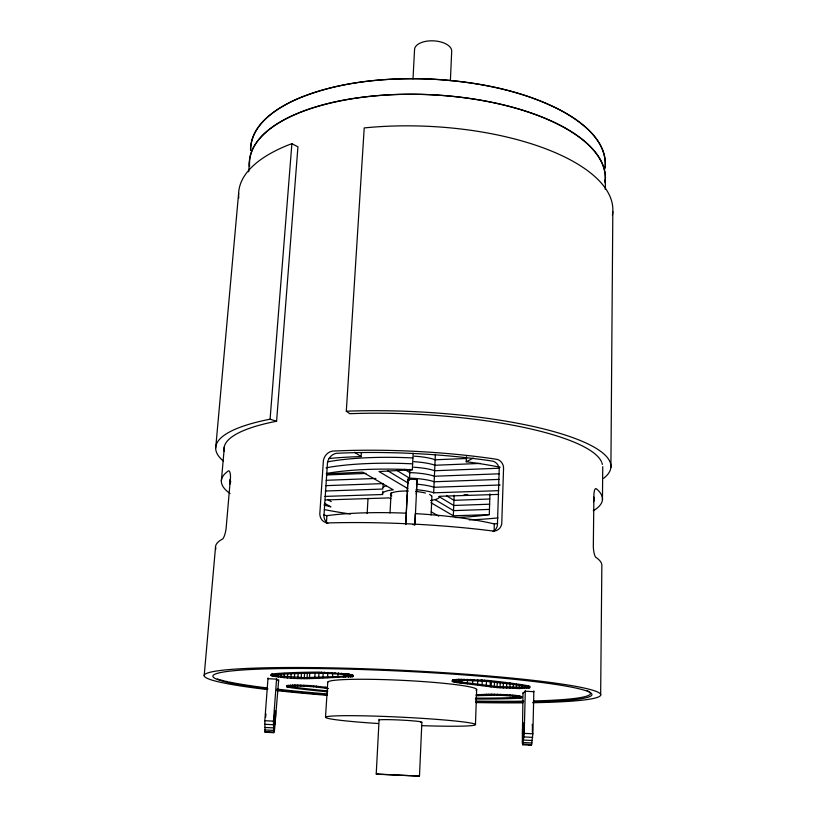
<?xml version="1.0" encoding="UTF-8"?>
<svg xmlns="http://www.w3.org/2000/svg" width="817" height="817" viewBox="0 0 817 817"><rect width="100%" height="100%" fill="white"/><g stroke="black" fill="none" stroke-linecap="round" stroke-linejoin="round"><path stroke-width="1.23" d="M610.902 467.385L612.821 211.593M600.648 695.022L601.843 565.915A193.384 31.516 2.8 0 0 596.277 557.602L595.583 557.163A11.704 3.094 87.7 0 1 593.316 546.971L593.918 494.305A8.813 2.328 87.2 0 1 596.001 488.597L596.982 489.281A190.78 39.716 2.8 0 1 593.285 510.788M602.446 499.677L602.752 466.619M605.305 189.432L605.397 179.26M278.709 679.683L274.441 730.97L273.726 732.675L265.127 732.257L264.81 720.717L268.027 677.977M273.726 732.675L273.46 721.135L276.606 678.365M523.003 692.928L522.288 743.051L522.839 744.818L531.428 745.237L532.888 733.789L533.858 690.916M524.504 688.445L524.534 687.424L529.773 686.688L526.822 685.534A145.416 10.938 2.8 0 0 487.412 680.387L458.5 679.305L452.536 680.04L452.301 681.358L456.774 682.583L497.073 687.597L519.377 688.557L529.753 687.71L526.791 686.566A145.446 10.835 2.8 0 0 487.371 681.449L464.046 680.285L452.301 681.358M525.29 690.539L524.238 733.37L522.839 744.818M526.516 688.312L526.536 687.291M528.088 688.149L528.109 687.128M528.303 686.872L528.333 685.841M529.171 687.945L529.202 686.923M529.314 687.168L529.345 686.137M529.753 687.71L529.824 686.423M475.412 699.035A145.446 10.835 2.8 0 0 517.59 698.29L521.603 697.626L515.364 696.339L515.394 695.39L506.969 694.695L491.415 694.195L476.148 694.736M516.385 688.547L516.497 684.156M517.539 696.605L517.559 695.655L515.394 695.39M519.377 688.557L519.459 685.289M519.306 698.178L519.326 697.248L521.624 696.687L517.559 695.655M519.285 696.87L519.306 695.931M520.572 698.024L520.592 696.196M521.338 697.841L521.369 696.452M521.603 697.626L521.624 696.687M522.104 688.517L522.186 685.249M506.55 688.241L506.673 683.86M515.364 696.339L506.938 695.645L506.969 694.695M509.89 688.384L510.043 682.879M509.992 695.859L510.022 694.91M512.831 696.084L512.851 695.144M513.188 688.486L513.311 684.095M476.117 695.676L497.308 695.226L497.339 694.276M500.065 687.843L500.229 682.338M506.938 695.645L500.504 695.328L500.535 694.379M503.252 688.067L503.405 682.552M503.752 695.471L503.772 694.521M488.821 695.165L488.852 694.225M494.091 531.377L494.326 523.942L497.665 523.523M490.139 686.75L490.312 681.215M491.191 686.934L491.354 681.398M491.385 695.144L491.415 694.195M494.346 687.332L494.52 681.817M494.244 695.165L494.275 694.215M497.073 687.597L497.236 682.083M481.121 680.918L481.162 679.846M482.101 685.545L482.285 679.958M482.428 695.461L482.459 694.521M455.355 517.57A114.972 23.795 2.8 0 0 489.281 514.618L489.955 493.825M484.379 681.174L484.41 680.101M484.828 695.349L484.859 694.409M486.309 686.147L486.483 680.592M486.278 695.277L486.309 694.338M486.615 695.236L486.646 694.297M472.604 684.34L472.767 679.867M474.187 680.53L474.228 679.458M475.463 724.516L476.658 689.405M477.526 684.942L477.731 679.632M478.313 695.614L478.343 694.675M467.273 680.316L467.314 679.244M467.365 683.747L467.487 680.418M470.684 680.398L470.725 679.325M456.243 680.49L456.284 679.427M456.774 682.583L456.805 681.541L452.342 680.306M500.178 467.242A148.857 31.281 2.8 0 0 473.789 462.749L466.252 461.738L466.446 456.632M458.46 680.367L458.5 679.305M460.063 683.002L460.185 679.652M461.084 680.306L461.125 679.233M461.819 683.175L461.942 679.826M464.046 680.285L464.087 679.213M452.495 681.092L452.536 680.04M452.649 681.654L452.689 680.602M453.221 680.857L453.261 679.795M453.527 681.96L453.568 680.908M454.487 680.653L454.528 679.591M454.916 682.266L454.957 681.225M489.281 514.618L453.333 515.793L454.15 495.214M405.753 524.596L407.274 493.764M379.119 719.266L376.218 774.005L379.231 774.302L419.478 776.119L421.858 722.626M431.08 515.016L431.927 495.919M450.381 80.709L451.689 51.42A18.587 9.538 2.8 0 0 433.623 40.85A18.587 9.538 2.8 0 0 414.556 49.582L413.004 78.861M498.676 490.67L433.674 492.825L435.369 454.323M407.326 492.539L407.949 479.109L417.089 479.559L414.934 524.667L412.636 524.555M414.74 525.035L415.281 513.638L418.672 513.832A115.963 20.772 2.8 0 1 494.326 523.942M405.712 524.218L407.949 479.109M409.419 480.396L409.96 469.305M407.908 488.678L378.986 471.532L412.34 469.755L413.147 453.251M390.026 513.015L391.108 492.641M324.87 496.409L382.611 494.51L382.785 491.231M383.03 486.871L383.204 483.593L325.809 485.655M367.15 513.556L368.028 498.299M416.251 494.203L417.089 479.559M353.097 676.517L347.102 674.934L347.174 673.872L318.303 672.125A145.416 10.938 2.8 0 0 273.675 673.811L271.458 674.219L271.142 675.506C297.858 681.327 326.106 677.436 353.097 676.517L352.311 674.873L347.174 673.872M329.139 458.5A148.857 31.281 2.8 0 1 353.485 456.846L361.094 456.58L361.328 452.761M348.481 677.293L348.685 673.954M349.298 675.271L349.359 674.209M350.37 677.17L350.432 676.119L353.158 675.465M351.024 675.598L351.085 674.546M351.79 676.987L351.851 675.945M352.239 675.925L352.311 674.873M352.709 676.772L352.77 675.72M352.944 676.231L353.005 675.179M347.102 674.934L341.567 674.301L341.639 673.239M343.385 677.395L343.589 674.056M344.508 674.607L344.58 673.545M345.152 677.395L345.356 674.056M271.142 675.506L273.593 674.842A145.446 10.835 2.8 0 1 318.232 673.198L331.467 673.565L331.528 672.493M332.499 677.497L332.785 673.034M341.567 674.301L334.96 673.77L335.031 672.708M337.789 677.426L338.003 674.096M338.361 674.025L338.432 672.953M322.909 677.773L323.195 673.341M324.512 673.279L324.584 672.207M328.526 688.557L325.278 688.149L325.34 687.209L310.47 685.586L294.927 684.983L286.716 685.739L287.053 686.923L291.23 687.751A145.446 10.835 2.8 0 0 327.688 691.825M327.535 677.62L327.821 673.167M327.954 673.392L328.015 672.33M325.513 717.203L327.74 682.144M601.414 461.595A189.493 43.648 2.8 0 0 362.288 413.32L349.737 413.668L346.306 411.206L364.219 127.922A187.318 75.889 2.8 0 1 612.393 215.167M325.278 688.149L313.514 686.77L313.575 685.82M314.749 678.192L315.117 672.657M326.412 523.105L326.902 515.68L323.644 514.924M316.414 687.026L316.475 686.086M318.64 677.967L319.008 672.411M320.101 687.434L320.162 686.494M321.255 673.208L321.316 672.146M306.988 678.672L307.366 673.177M286.655 686.678L292.374 685.943L307.172 686.331L307.233 685.392M309.408 678.6L309.776 673.106M313.514 686.77L310.399 686.535L310.47 685.586M297.797 678.549L298.174 673.065M297.664 685.963L297.735 685.024M300.717 686.045L300.779 685.095M301.105 678.641L301.483 673.157M304.2 678.682L304.578 673.198M303.914 686.168L303.975 685.218M287.441 686.27L287.502 685.33M287.972 687.189L288.033 686.26L286.716 685.739M288.615 686.117L288.677 685.177M289.371 687.465L289.443 686.535L288.033 686.26M290.27 686.004L290.341 685.065M290.852 678.212L291.158 673.851M292.374 685.943L292.445 685.003M294.345 678.396L294.733 672.932M294.866 685.933L294.927 684.983M281.007 677.416L281.242 674.168M284.091 677.712L284.408 673.351M286.777 686.454L286.849 685.524M287.4 677.977L287.717 673.616M287.053 686.923L287.114 685.994M271.387 675.24L271.458 674.219M271.479 675.792L271.213 674.474M272.204 675.016L272.286 673.984M272.398 676.108L272.48 675.087L271.561 674.771M273.858 676.435L273.93 675.424L272.48 675.087M275.819 676.772L275.891 675.751L273.93 675.424M278.219 677.099L278.464 673.841M224.287 451.423A189.493 43.648 2.8 0 1 273.062 421.94L276.595 421.266L297.939 146.825L291.883 143.7L288.309 145.018A187.318 75.889 2.8 0 0 238.789 197.939M223.215 460.962A197.847 45.609 2.8 0 1 266.342 419.948L270.08 419.223L291.883 143.7M204.179 675.669L215.535 547.012M221.356 480.999L224.379 446.787M248.644 171.825L249.532 161.695M215.698 448.002L238.635 193.139M605.08 167.311C607.215 141.035 582.838 122.621 562.331 111.204C522.053 89.962 476.229 81.639 431.141 79.116C386.135 77.39 339.831 81.312 297.858 98.704C276.585 108.079 250.931 124.072 250.625 150.165M265.127 732.257L269.161 732.073M523.003 693.061L525.27 691.253L533.848 691.672M466.252 461.738L473.309 458.092M326.524 515.731L332.08 515.027A115.963 20.772 2.8 0 1 402.924 513.056L406.325 513.209M350.432 676.119L304.271 677.671L275.891 675.751M519.326 697.248L517.621 697.361A145.416 10.938 2.8 0 1 475.443 698.126M376.218 774.005L419.478 776.119M326.167 473.87L362.666 472.165L393.314 489.863L390.506 490.18A28.656 5.913 2.8 0 0 382.336 493.774L382.611 494.51M466.783 458.46L435.124 459.787L433.041 459.042A28.462 6.516 2.8 0 0 414.158 456.172M480.529 463.413L434.889 465.261L432.796 464.526A28.493 6.413 2.8 0 0 413.892 461.687M326.524 474.953L365.985 473.421M499.371 468.212L434.644 470.745L432.55 470.02A28.534 6.322 2.8 0 0 413.616 467.212M464.025 494.826L467.733 494.683M326.167 480.294L375.861 478.445M499.197 473.809L434.399 476.25L432.305 475.535A28.564 6.219 2.8 0 0 413.351 472.757L409.797 472.624L404.466 469.305M499.024 479.416L434.164 481.764L432.06 481.05A28.595 6.117 2.8 0 0 413.085 478.302L409.521 478.18L396.715 470.316M489.781 499.003L453.946 500.341L446.501 495.766M500.127 484.992L433.919 487.289L431.815 486.585A28.626 6.015 2.8 0 0 416.364 484.124M489.618 504.201L453.741 505.478L438.831 496.47M325.227 491.027L382.907 489.046M489.444 509.399L453.537 510.625L435.4 499.851M524.534 687.424L497.104 686.586L456.805 681.541M325.38 499.953L388.769 497.91L390.914 498.574M498.697 494.397L439.372 496.287L439.505 497.032A28.656 5.913 2.8 0 1 430.549 500.515M497.308 695.226L500.504 695.328M267.966 678.702L276.544 679.121L278.607 681.133M264.81 720.717L273.46 721.135M524.238 733.37L532.888 733.789M264.647 724.291L273.297 724.71M524.054 736.934L532.704 737.363M264.596 727.447L273.246 727.876M523.799 740.09L532.439 740.508M264.667 729.949L273.297 730.367M523.493 742.561L532.122 742.98M264.851 731.583L273.46 732.012M523.166 744.175L531.775 744.604M528.66 744.726L531.428 745.237M331.467 673.565L334.96 673.77M307.172 686.331L310.399 686.535M325.34 687.209L327.505 687.485M289.443 686.535L291.291 686.821A145.416 10.938 2.8 0 0 327.74 690.916M270.08 419.223L276.595 421.266M433.674 492.825L431.57 492.13A28.656 5.913 2.8 0 0 416.088 489.7M324.441 503.201L330.926 506.857A114.972 23.795 2.8 0 1 323.9 504.977M328.036 499.79L331.273 501.648M431.253 511.82L438.77 516.181M430.896 502.68L453.333 515.793M387.861 470.837L408.183 483.092M354.496 452.261L361.094 456.58M532.235 724.281A7.353 0.664 -88.5 0 1 532.337 732.195M265.627 717.336A7.353 0.654 -85.9 0 1 265.964 713.844M587.229 690.712A189.697 14.318 2.8 0 1 534.104 700.945M523.82 701.16A189.697 14.318 2.8 0 1 475.484 701.088M327.392 693.939A189.697 14.318 2.8 0 1 301.442 691.672M300.309 691.56A189.697 14.318 2.8 0 1 276.871 689.119M266.659 687.894A189.697 14.318 2.8 0 1 228.791 681.94M227.626 681.684A189.697 14.318 2.8 0 1 225.4 681.184M224.348 680.929A189.697 14.318 2.8 0 1 217.312 678.927M215.882 549.014A193.384 31.516 2.8 0 1 222.05 539.281L222.786 538.914A11.846 3.176 -82.1 0 0 226.064 528.997L230.506 477.577A12.02 3.207 -81.6 0 0 228.709 470.725L227.974 471.195A190.78 39.716 2.8 0 0 230.067 493.56M593.816 497.063A182.385 37.939 2.8 0 1 593.571 501.863M229.945 484.042A182.385 37.939 2.8 0 1 230.241 479.242M267.976 688.874A189.738 14.185 2.8 0 1 269.763 668.806A189.738 14.185 2.8 0 1 538.658 682.093A189.738 14.185 2.8 0 1 533.235 701.977M522.798 702.16A189.738 14.185 2.8 0 1 475.576 702.007M327.464 694.787A189.738 14.185 2.8 0 1 277.014 689.946M493.039 531.53A10.233 8.926 71 0 0 497.4 525.443L499.218 468.733A8.354 7.241 67.4 0 0 493.488 461.319L489.107 460.584A182.416 37.858 2.8 0 0 338.575 453.2L336.39 453.312A10.427 9.058 -61.7 0 0 327.484 462.759L323.951 515.793A10.529 9.201 -65.3 0 0 327.831 523.36M267.036 689.507A198.48 14.849 2.8 0 1 262.298 667.898A198.48 14.849 2.8 0 1 547.349 682.062A198.48 14.849 2.8 0 1 532.694 702.712M522.89 702.834A198.48 14.849 2.8 0 1 475.984 702.559M326.984 695.298A198.48 14.849 2.8 0 1 276.738 690.61M249.594 166.494A178.147 76.063 2.8 0 1 430.048 94.721A178.147 76.063 2.8 0 1 605.04 182.845M250.543 149.981A177.595 77.544 2.8 0 1 433.398 79.229A177.595 77.544 2.8 0 1 604.988 168.7M249.42 166.443A178.147 76.073 2.8 0 1 418.559 94.292A178.147 76.073 2.8 0 1 604.917 173.133M605.07 174.348A178.147 76.073 2.8 0 1 605.019 181.588M379.343 720.288A21.426 1.083 2.8 0 1 402.148 720.134A21.426 1.083 2.8 0 1 420.806 722.463M327.78 682.583A74.572 5.586 2.8 0 1 405.487 680.5A74.572 5.586 2.8 0 1 475.994 690.253M378.138 723.515A75.093 3.819 2.8 0 1 339.749 715.763A75.093 3.819 2.8 0 1 461.564 721.707A75.093 3.819 2.8 0 1 422.266 725.67M346.306 411.206A197.847 45.609 2.8 0 1 547.768 429.977A197.847 45.609 2.8 0 1 603.702 478.272M601.823 462.545A189.493 43.648 2.8 0 1 602.374 464.434M230.813 481.877A182.242 38.389 2.8 0 1 230.271 480.243M497.992 517.896A148.857 31.281 2.8 0 1 469.172 519.918M350.513 514.005A148.857 31.281 2.8 0 1 324.329 509.573M326.688 473.421A114.972 23.795 2.8 0 1 412.34 469.755M391.823 495.939A20.466 4.228 2.8 0 1 408.398 491.027M415.782 491.456A20.466 4.228 2.8 0 1 425.381 493.019M429.579 494.469A20.466 4.228 2.8 0 1 431.356 496.021M382.632 488.29A28.626 6.015 2.8 0 1 386.482 485.635M326.044 467.835A114.84 24.204 2.8 0 1 412.626 463.852M327.454 461.881A114.717 24.612 2.8 0 1 412.922 457.949M503.517 469.458L501.74 524.034A10.294 8.967 71 0 1 494.326 531.04L490.792 530.744A193.353 31.608 2.8 0 0 330.129 522.87L327.648 522.951A10.601 9.242 -65.2 0 1 319.804 513.954L323.389 460.625A10.488 9.099 -61.7 0 1 332.356 451.127L334.817 450.994A190.8 39.635 2.8 0 1 493.1 458.756L497.757 459.542A8.405 7.271 67.3 0 1 503.517 466.997L503.517 469.458M523.595 734.023A7.353 0.623 -88.4 0 0 523.38 722.902A7.353 0.623 -88.4 0 0 522.523 733.829A7.353 0.623 -88.4 0 0 523.595 734.023M274.91 723.239A7.353 0.613 -86 0 0 275.462 711.025A7.353 0.613 -86 0 0 274.083 720.165A7.353 0.613 -86 0 0 274.91 723.239"/></g></svg>
